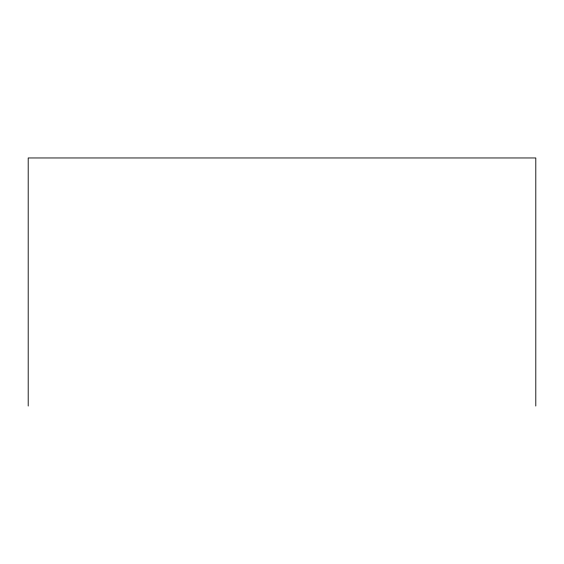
<?xml version="1.0" encoding="UTF-8"?>
<svg xmlns="http://www.w3.org/2000/svg" width="564" height="564" viewBox="0 0 564 564"><rect width="100%" height="100%" fill="white"/><g stroke="black" fill="none" stroke-linecap="round" stroke-linejoin="round"><path stroke-width="0.85" d="M535.8 406.038L535.8 157.962L28.2 157.962L28.2 406.038"/></g></svg>
